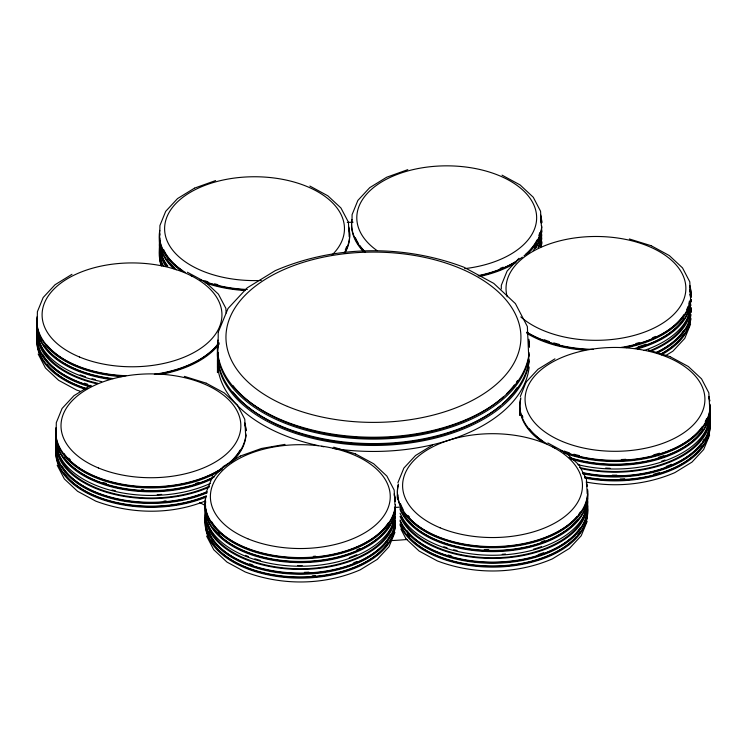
<?xml version="1.0" encoding="UTF-8"?>
<svg xmlns="http://www.w3.org/2000/svg" width="747" height="747" viewBox="0 0 747 747"><rect width="100%" height="100%" fill="white"/><g stroke="black" fill="none" stroke-linecap="round" stroke-linejoin="round"><path stroke-width="1.12" d="M397.871 482.786L403.866 468.089L415.556 455.502L432.494 445.081M520.323 396.545L526.028 382.296M218.264 332.116L228.031 308.492L247.201 287.847L275.241 270.647C334.591 245.035 403.604 244.409 463.924 267.221L493.739 283.374L515.402 303.599L527.354 326.504L528.699 356.104M205.696 493.478L211.364 479.527M394.939 532.359L388.991 546.767L377.291 559.354L360.203 569.84C324.011 585.452 281.927 585.835 245.147 571.931L226.967 562.08L213.754 549.745L206.592 536.047M587.151 521.369L581.203 535.776L569.503 548.363L552.416 558.849C516.224 574.462 474.14 574.845 437.359 560.941L419.179 551.09L406.144 538.951M690.573 324.151L684.794 338.363L672.926 351.146L665.4 355.777M709.613 435.127L703.655 449.535L691.965 462.122L674.868 472.608C647.079 484.607 615.836 487.586 586.143 482.048M211.644 479.079L223.344 466.492L240.282 456.072M518.978 258.285L507.101 271.068L501.33 285.279L501.284 288.996M526.318 381.848L538.008 369.261L554.946 358.84M194.5 188.151L177.562 198.562L165.694 211.345L159.914 225.557L159.877 229.273A95.13 54.923 0 0 0 185.471 272.496M71.973 274.317L55.035 284.738L43.167 297.521L37.387 311.723L37.35 315.439A95.13 54.923 0 0 0 125.926 375.713M90.882 385.275L73.944 395.686L62.076 408.478L56.296 422.681L56.249 426.397A95.13 54.923 0 0 0 144.32 486.642A95.13 54.923 0 0 0 245.978 434.016M194.659 188.076L215.631 180.569M407.806 169.653L386.675 177.235L369.737 187.646L357.869 200.439L352.089 214.641L352.052 218.357A95.13 54.923 0 0 0 365.05 251.982M240.431 456.006L261.413 448.489L285.037 444.372M205.556 500.92C170.774 515.019 130.725 514.179 95.747 501.125L77.567 491.283L64.354 478.948L57.192 465.241M629.366 238.975L651.123 245.707M648.405 349.951L670.152 356.683M184.332 376.376L206.088 383.118M333.732 447.182L355.488 453.915M80.106 391.185L76.698 390.102L58.658 380.326L45.455 367.991L38.172 354.022M651.263 245.772L669.303 255.558L682.515 267.893L689.798 281.852L690.611 299.902A95.13 54.923 0 0 1 620.58 347.504M502.031 175.143L520.071 184.92L533.274 197.255L540.557 211.224L541.379 225.846M670.302 356.749L688.342 366.525L701.545 378.86L708.828 392.829L709.65 407.451M309.856 186.05L327.886 195.835L340.931 207.974L348.27 221.868M547.84 442.99L565.881 452.775L578.925 464.914M187.329 272.225L205.369 282.002L218.404 294.15L225.855 308.306L226.136 313.012M355.628 453.98L373.668 463.766L386.881 476.091L394.164 490.06L394.976 504.683M206.228 383.183L224.268 392.959L237.303 405.098M579.093 465.101L586.255 478.808M400.85 528.969L405.966 538.755M237.481 405.294L244.764 419.263L245.576 433.886M586.414 479.359L587.198 493.692M348.419 222.429L349.204 236.762M218.199 332.592L218.199 338.204A156.02 90.079 0 0 0 360.838 436.939A156.02 90.079 0 0 0 529.165 352.771M407.04 539.493A247.985 143.172 0 0 1 392.11 540.557M204.743 505.205A247.985 143.172 0 0 1 199.608 502.507M507.204 296.792A89.929 51.926 0 0 1 615.715 237.751A89.929 51.926 0 0 1 669.891 317.951A89.929 51.926 0 0 1 520.79 316.915M690.611 301.041A95.13 54.923 0 0 1 626.285 347.644M584.163 350.091A95.13 54.923 0 0 1 526.887 333.358M689.836 286.708A95.13 54.923 0 0 1 691.068 296.643M689.444 300.976A93.954 54.242 0 0 1 688.706 304.206M688.034 306.363A93.954 54.242 0 0 1 686.726 309.575M683.841 314.758A93.954 54.242 0 0 1 624.791 347.215M586.619 349.568A93.954 54.242 0 0 1 526.812 332.312M593.249 349.353A95.13 54.923 0 0 1 526.887 332.219M689.836 285.569A95.13 54.923 0 0 1 691.012 296.606M655.455 336.421A93.954 54.242 0 0 1 652.42 337.803M639.245 342.584A93.954 54.242 0 0 1 635.781 343.573M559.335 344.404A93.954 54.242 0 0 1 553.751 342.91M549.39 341.566A93.954 54.242 0 0 1 544.143 339.698M689.444 304.851A93.954 54.242 0 0 1 688.706 308.091M683.841 318.642A93.954 54.242 0 0 1 636.939 348.279M690.611 304.925A95.13 54.923 0 0 1 637.34 348.924M689.836 290.592A95.13 54.923 0 0 1 691.003 297.185M691.012 301.629A95.13 54.923 0 0 0 691.087 299.407A95.13 54.923 0 0 1 690.919 301.592M690.611 308.576A95.13 54.923 0 0 1 643.933 350.548M689.836 294.243A95.13 54.923 0 0 1 690.377 296.419M690.9 299.724A95.13 54.923 0 0 1 691.059 301.947M683.841 330.277A93.954 54.242 0 0 1 656.557 352.556M690.611 315.421A95.13 54.923 0 0 1 656.202 352.463M690.377 303.263A95.13 54.923 0 0 1 690.76 305.467M691.003 307.68A95.13 54.923 0 0 1 691.012 312.125M690.611 303.777A95.13 54.923 0 0 1 635.099 348.382M689.836 289.453A95.13 54.923 0 0 1 691.059 297.157M689.444 311.704A93.954 54.242 0 0 1 649.274 350.978M691.012 308.474A95.13 54.923 0 0 1 650.263 351.407M690.377 299.612A95.13 54.923 0 0 1 690.76 301.816M646.015 344.227A93.954 54.242 0 0 1 638.097 346.804M690.919 318.25A95.13 54.923 0 0 1 661.375 354.853M690.377 308.287A95.13 54.923 0 0 1 690.9 311.592M690.611 319.296A95.13 54.923 0 0 1 660.367 354.265M690.592 308.24A95.13 54.923 0 0 1 691.003 311.564M690.919 314.366A95.13 54.923 0 0 1 657.257 353.098M690.125 303.31A95.13 54.923 0 0 1 690.592 305.504M690.9 307.717A95.13 54.923 0 0 1 691.068 312.162M689.444 320.37A93.954 54.242 0 0 1 688.706 323.6M688.034 325.757A93.954 54.242 0 0 1 686.726 328.969M683.841 334.161A93.954 54.242 0 0 1 660.862 354.199M206.247 497.063A95.13 54.923 0 0 1 103.254 499.92A95.13 54.923 0 0 1 56.249 446.93M206.349 496.185A93.954 54.242 0 0 1 63.906 472.86M206.247 495.924A95.13 54.923 0 0 1 103.254 498.781A95.13 54.923 0 0 1 56.249 445.791M207.255 492.768A95.13 54.923 0 0 1 103.796 496.223A95.13 54.923 0 0 1 56.249 443.055M206.349 492.301A93.954 54.242 0 0 1 62.057 466.128M207.255 491.619A95.13 54.923 0 0 1 103.796 495.084A95.13 54.923 0 0 1 56.249 441.916M209.244 487.109A95.13 54.923 0 0 1 104.879 491.778A95.13 54.923 0 0 1 56.249 438.265M209.431 486.157A93.954 54.242 0 0 1 115.365 493.926A93.954 54.242 0 0 1 57.668 450.338M210.215 483.477A95.13 54.923 0 0 1 105.42 488.762A95.13 54.923 0 0 1 56.249 435.062M211.177 479.378A95.13 54.923 0 0 1 105.962 485.279A95.13 54.923 0 0 1 56.249 431.421M212.624 477.781A93.954 54.242 0 0 1 63.906 457.341M59.583 449.601A93.954 54.242 0 0 1 58.201 445.642M213.268 477.212A95.13 54.923 0 0 1 107.176 484.504A95.13 54.923 0 0 1 56.249 430.272M245.978 435.156A95.13 54.923 0 0 1 230.963 462.682M222.139 469.405A95.13 54.923 0 0 1 112.816 483.318A95.13 54.923 0 0 1 56.249 427.536M244.801 424.119A95.13 54.923 0 0 1 245.968 430.711M240.067 450.124A93.954 54.242 0 0 1 229.964 462.309M221.84 468.565A93.954 54.242 0 0 1 63.906 453.466M70.265 459.676A93.954 54.242 0 0 1 68.724 458.126M244.801 422.979A95.13 54.923 0 0 1 246.034 430.683M198.758 482.413A93.954 54.242 0 0 1 195.359 483.524M143.797 489.817A93.954 54.242 0 0 1 141.585 489.705M106.522 483.533A93.954 54.242 0 0 1 103.282 482.487M166.105 500.901A93.954 54.242 0 0 1 163.91 501.088M161.697 494.411A93.954 54.242 0 0 1 157.234 494.645M115.44 490.751A93.954 54.242 0 0 1 112.05 489.911M217.424 372.604A156.02 90.079 0 0 1 217.536 369.233M217.732 372.258A156.02 90.079 0 0 1 217.536 363.238M529.165 366.982A156.02 90.079 0 0 1 332.695 448.321M323.75 446.762A156.02 90.079 0 0 1 321.555 446.323M318.297 445.632A156.02 90.079 0 0 1 218.199 352.425M529.165 360.997A156.02 90.079 0 0 1 360.838 445.165A156.02 90.079 0 0 1 218.199 346.44M516.989 387.73A154.087 88.958 0 0 1 502.357 404.118M500.49 405.724A154.087 88.958 0 0 1 359.802 443.998A154.087 88.958 0 0 1 233.008 391.998M529.165 359.13A156.02 90.079 0 0 1 360.838 443.298A156.02 90.079 0 0 1 218.199 344.572M529.165 354.638A156.02 90.079 0 0 1 360.838 438.806A156.02 90.079 0 0 1 218.199 340.081M528.867 341.127A156.02 90.079 0 0 1 529.418 346.757M517.587 380.466A154.087 88.958 0 0 1 516.373 382.259M514.422 384.938A154.087 88.958 0 0 1 506.774 393.622M503.263 396.946A154.087 88.958 0 0 1 362.304 437.751A154.087 88.958 0 0 1 233.008 385.629M528.867 339.259A156.02 90.079 0 0 1 529.464 347.15M348.709 228.068A95.13 54.923 0 0 1 344.806 253.214M245.091 290.518A95.13 54.923 0 0 1 205.238 282.842M180.923 270.657A95.13 54.923 0 0 1 159.877 230.412M348.709 226.929A95.13 54.923 0 0 1 344.18 253.112M247.322 289.491A95.13 54.923 0 0 1 200.028 279.742M192.521 276.371A95.13 54.923 0 0 1 190.438 275.307M346.617 246.641A93.954 54.242 0 0 1 345.319 249.853M245.203 289.845A93.954 54.242 0 0 1 203.754 281.507M181.829 270.227A93.954 54.242 0 0 1 163.64 249.582M217.928 284.682A93.954 54.242 0 0 1 214.557 283.813M207.974 281.843A93.954 54.242 0 0 1 204.799 280.741M173.687 268.687A95.13 54.923 0 0 1 159.877 234.287M174.686 268.332A93.954 54.242 0 0 1 166.88 259.274M176.255 269.816A95.13 54.923 0 0 1 159.877 233.148M161.66 266.007A95.13 54.923 0 0 1 159.877 248.667M162.491 265.269A95.13 54.923 0 0 1 159.877 245.931M163.462 266.119A95.13 54.923 0 0 1 159.877 244.783M165.787 266.362A95.13 54.923 0 0 1 159.877 241.132M166.88 266.119A93.954 54.242 0 0 1 161.287 253.205M167.832 265.997A95.13 54.923 0 0 1 159.877 237.938M160.652 264.139A95.13 54.923 0 0 1 159.877 249.806M261.301 280.452A89.929 51.926 0 0 1 165.32 222.13A89.929 51.926 0 0 1 283.515 179.523A89.929 51.926 0 0 1 332.144 254.914M587.581 509.921A95.13 54.923 0 0 1 505.728 566.59A95.13 54.923 0 0 1 400.056 525.085M580.419 531.369A93.954 54.242 0 0 1 577.898 534.852M576.469 536.561A93.954 54.242 0 0 1 490.574 566.431A93.954 54.242 0 0 1 406.9 534.525M403.109 528.848A93.954 54.242 0 0 1 401.195 524.926M587.581 508.772A95.13 54.923 0 0 1 505.728 565.451A95.13 54.923 0 0 1 400.056 523.946M587.581 506.036A95.13 54.923 0 0 1 505.728 562.715A95.13 54.923 0 0 1 400.056 521.21M580.419 527.494A93.954 54.242 0 0 1 495.485 562.538A93.954 54.242 0 0 1 406.9 530.641M543.685 552.677A93.954 54.242 0 0 1 538.111 554.61M451.431 555.955A93.954 54.242 0 0 1 448.135 554.984M587.581 504.897A95.13 54.923 0 0 1 505.728 561.576A95.13 54.923 0 0 1 400.056 520.071M587.581 501.246A95.13 54.923 0 0 1 505.728 557.925A95.13 54.923 0 0 1 400.056 516.42M586.021 508.912A93.954 54.242 0 0 1 498.977 557.645A93.954 54.242 0 0 1 401.195 516.252M541.482 546.636A93.954 54.242 0 0 1 533.517 549.138M505.523 554.059A93.954 54.242 0 0 1 502.199 554.293M457.052 550.558A93.954 54.242 0 0 1 453.672 549.717M447.042 547.794A93.954 54.242 0 0 1 443.839 546.729M587.581 498.053A95.13 54.923 0 0 1 505.728 554.732A95.13 54.923 0 0 1 400.056 513.217M397.469 498.174A95.13 54.923 0 0 1 397.871 494.878M587.581 494.402A95.13 54.923 0 0 1 505.728 551.081A95.13 54.923 0 0 1 400.056 509.566M397.479 498.968A95.13 54.923 0 0 1 397.469 494.523A95.13 54.923 0 0 0 397.581 498.931M577.898 519.333A93.954 54.242 0 0 1 486.073 550.8A93.954 54.242 0 0 1 402.586 512.358M544.778 540.623A93.954 54.242 0 0 1 541.482 541.836M488.753 549.745A93.954 54.242 0 0 1 484.299 549.577M587.581 493.263A95.13 54.923 0 0 1 505.728 549.932A95.13 54.923 0 0 1 400.056 508.427M587.581 490.527A95.13 54.923 0 0 1 487.875 547.663A95.13 54.923 0 0 1 398.319 485.167M586.414 483.925A95.13 54.923 0 0 1 586.955 486.101M580.419 511.975A93.954 54.242 0 0 1 578.57 514.59M577.198 516.317A93.954 54.242 0 0 1 491.395 547.047A93.954 54.242 0 0 1 406.9 515.122M403.109 509.454A93.954 54.242 0 0 1 400.439 503.553M587.581 489.378A95.13 54.923 0 0 1 487.875 546.524A95.13 54.923 0 0 1 398.319 484.028M586.414 482.786A95.13 54.923 0 0 1 587.17 486.064M409.599 536.551A93.954 54.242 0 0 1 407.535 534.18M409.599 517.157A93.954 54.242 0 0 1 408.198 515.579M541.78 242.626A95.13 54.923 0 0 1 541.379 245.922M541.78 241.486A95.13 54.923 0 0 1 540.931 246.968M541.78 237.835A95.13 54.923 0 0 1 539.95 246.585M541.78 234.642A95.13 54.923 0 0 1 538.12 247.715M541.78 230.991A95.13 54.923 0 0 1 535.711 248.247M540.604 219.954A95.13 54.923 0 0 1 541.351 223.232M541.78 229.852A95.13 54.923 0 0 1 533.162 250.628M540.604 218.815A95.13 54.923 0 0 1 541.528 223.194M541.78 227.116A95.13 54.923 0 0 1 526.756 254.634M516.065 262.552A95.13 54.923 0 0 1 480.414 276.315M363.49 251.562A95.13 54.923 0 0 1 352.052 219.497M540.604 216.079A95.13 54.923 0 0 1 541.771 222.671A95.13 54.923 0 0 0 540.604 214.931M541.78 225.977A95.13 54.923 0 0 1 523.974 255.866M522.34 257.136A95.13 54.923 0 0 1 478.183 275.643M540.202 241.066A93.954 54.242 0 0 1 538.4 247.528M536.99 243.877A93.954 54.242 0 0 1 534.609 248.004M539.754 232.494A93.954 54.242 0 0 1 538.802 235.725M536.99 239.992A93.954 54.242 0 0 1 525.767 254.269M516.681 261.161A93.954 54.242 0 0 1 478.892 275.914M364.517 251.225A93.954 54.242 0 0 1 359.709 245.427M358.448 243.531A93.954 54.242 0 0 1 355.385 237.677M503.189 267.165A93.954 54.242 0 0 1 500.032 268.472M377.123 250.647A89.929 51.926 0 0 1 401.69 172.818A89.929 51.926 0 0 1 530.79 199.337A89.929 51.926 0 0 1 464.699 268.64M219.132 344.106A95.13 54.923 0 0 1 161.221 374.312M121.397 376.619A95.13 54.923 0 0 1 37.35 316.588M218.703 342.957A93.954 54.242 0 0 1 158.607 374.06M121.528 375.946A93.954 54.242 0 0 1 47.024 345.161M219.132 342.957A95.13 54.923 0 0 1 154.34 374.294M101.713 381.633A95.13 54.923 0 0 1 37.35 324.114M109.706 379.308A95.13 54.923 0 0 1 37.35 320.463M109.986 378.654A93.954 54.242 0 0 1 44.362 345.45M41.571 340.613A93.954 54.242 0 0 1 39.292 334.684M113.199 378.617A95.13 54.923 0 0 1 37.35 319.324M84.869 389.14A95.13 54.923 0 0 1 37.35 335.982M86.531 388.898A93.954 54.242 0 0 1 47.024 364.555M87.054 388.701A95.13 54.923 0 0 1 37.35 334.833M89.276 386.629A95.13 54.923 0 0 1 37.35 332.098M89.808 386.022A93.954 54.242 0 0 1 42.598 354.209M87.614 384.219A93.954 54.242 0 0 1 84.383 383.174M91.526 386.115A95.13 54.923 0 0 1 37.35 330.958M96.083 383.622A95.13 54.923 0 0 1 37.35 327.307M97.67 383.248A93.954 54.242 0 0 1 38.545 338.298M95.401 379.523A93.954 54.242 0 0 1 92.03 378.654M85.447 376.684A93.954 54.242 0 0 1 80.2 374.817M395.378 525.346A95.13 54.923 0 0 1 293.72 577.982A95.13 54.923 0 0 1 205.649 517.736M388.207 542.359A93.954 54.242 0 0 1 298.884 577.431A93.954 54.242 0 0 1 211.457 540.809M395.378 524.207A95.13 54.923 0 0 1 293.72 576.843A95.13 54.923 0 0 1 205.649 516.597M395.378 521.471A95.13 54.923 0 0 1 293.72 574.107A95.13 54.923 0 0 1 205.649 513.852M390.588 534.348A93.954 54.242 0 0 1 298.24 573.537A93.954 54.242 0 0 1 208.983 532.041M356.795 561.52A93.954 54.242 0 0 1 353.639 562.827M308.875 572.183A93.954 54.242 0 0 1 304.393 572.361M252.682 564.928A93.954 54.242 0 0 1 249.535 563.808M395.378 520.332A95.13 54.923 0 0 1 293.72 572.958A95.13 54.923 0 0 1 205.649 512.713M395.378 516.681A95.13 54.923 0 0 1 293.72 569.307A95.13 54.923 0 0 1 205.649 509.062M393.809 519.903A93.954 54.242 0 0 1 303.273 568.738A93.954 54.242 0 0 1 207.601 523.283M356.795 554.676A93.954 54.242 0 0 1 349.269 557.626M302.143 565.554A93.954 54.242 0 0 1 297.651 565.544M260.339 560.409A93.954 54.242 0 0 1 254.83 558.784M248.508 556.571A93.954 54.242 0 0 1 245.492 555.376M395.378 513.488A95.13 54.923 0 0 1 293.72 566.114A95.13 54.923 0 0 1 205.649 505.868M395.378 509.837A95.13 54.923 0 0 1 293.72 562.463A95.13 54.923 0 0 1 205.649 502.217M389.467 524.805A93.954 54.242 0 0 1 303.403 561.884A93.954 54.242 0 0 1 213.306 528.148M395.378 508.688A95.13 54.923 0 0 1 293.72 561.324A95.13 54.923 0 0 1 205.649 501.078M395.378 505.952A95.13 54.923 0 0 1 293.72 558.588A95.13 54.923 0 0 1 205.649 498.342M394.201 494.916A95.13 54.923 0 0 1 395.368 501.517M388.207 522.965A93.954 54.242 0 0 1 298.884 558.028A93.954 54.242 0 0 1 211.457 521.415M395.378 504.813A95.13 54.923 0 0 1 293.72 557.449A95.13 54.923 0 0 1 205.649 497.194M394.201 493.776A95.13 54.923 0 0 1 395.434 501.48M359.83 548.503A93.954 54.242 0 0 1 356.795 549.885M219.665 534.357A93.954 54.242 0 0 1 218.124 532.807M315.505 575.582A93.954 54.242 0 0 1 312.209 575.853M315.505 556.188A93.954 54.242 0 0 1 313.31 556.375M710.098 424.791A95.13 54.923 0 0 1 584.686 478.024M706.671 437.807A93.954 54.242 0 0 1 705.252 441.001M702.292 446.006A93.954 54.242 0 0 1 585.06 477.38M710.098 423.642A95.13 54.923 0 0 1 584.686 476.885M710.098 420.906A95.13 54.923 0 0 1 582.464 473.691M704.132 439.208A93.954 54.242 0 0 1 702.871 441.253M701.031 443.867A93.954 54.242 0 0 1 582.865 473.056M710.098 419.767A95.13 54.923 0 0 1 582.464 472.552M710.098 416.116A95.13 54.923 0 0 1 581.362 468.668M519.921 415.127A95.13 54.923 0 0 1 520.155 412.923M708.473 422.671A93.954 54.242 0 0 1 579.504 467.51M710.098 412.923A95.13 54.923 0 0 1 577.917 464.671M519.875 415.257A95.13 54.923 0 0 1 520.323 408.637M710.098 409.272A95.13 54.923 0 0 1 571.138 459.181M520.173 414.94A95.13 54.923 0 0 1 519.865 409.384A95.13 54.923 0 0 0 520.351 414.902M706.671 422.288A93.954 54.242 0 0 1 705.252 425.482M702.871 429.618A93.954 54.242 0 0 1 569.503 457.902M710.098 408.133A95.13 54.923 0 0 1 664.176 456.314A95.13 54.923 0 0 1 568.934 457.36M710.098 405.397A95.13 54.923 0 0 1 661.468 454.484A95.13 54.923 0 0 1 563.565 452.775M541.37 441.346A95.13 54.923 0 0 1 520.78 398.926M708.866 397.684A95.13 54.923 0 0 1 709.622 400.962M706.671 418.413A93.954 54.242 0 0 1 705.252 421.607M702.292 426.612A93.954 54.242 0 0 1 563.173 451.814M542.285 440.917A93.954 54.242 0 0 1 529.352 428.881M522.891 417.312A93.954 54.242 0 0 1 522.265 415.332M710.098 404.248A95.13 54.923 0 0 1 659.844 453.859A95.13 54.923 0 0 1 560.474 450.441M555.096 448.097A95.13 54.923 0 0 1 552.967 447.07M546.888 443.774A95.13 54.923 0 0 1 520.78 397.787M708.866 396.545A95.13 54.923 0 0 1 709.799 400.924M659.433 472.608A93.954 54.242 0 0 1 653.653 474.252M624.66 478.771A93.954 54.242 0 0 1 620.187 478.976M671.46 464.289A93.954 54.242 0 0 1 666.147 466.436M616.817 475.167A93.954 54.242 0 0 1 612.325 475.157M665.045 459.993A93.954 54.242 0 0 1 661.702 461.151M610.084 468.266A93.954 54.242 0 0 1 605.658 468.07M663.943 455.595A93.954 54.242 0 0 1 658.284 457.444M659.433 453.214A93.954 54.242 0 0 1 653.653 454.858M625.771 459.302A93.954 54.242 0 0 1 621.308 459.545M579.504 455.651A93.954 54.242 0 0 1 573.892 454.204M569.503 452.887A93.954 54.242 0 0 1 564.209 451.057M401.326 507.017A247.985 143.172 0 0 1 394.425 507.484M214.286 476.903A247.985 143.172 0 0 1 211.065 475.391M347.271 222.447A247.985 143.172 0 0 1 353.079 222.186M98.436 467.967A89.929 51.926 0 0 0 240.403 430.963A89.929 51.926 0 0 0 113.908 378.486A89.929 51.926 0 0 0 98.436 467.967M287.38 406.387A147.486 85.149 0 0 0 520.201 345.693A147.486 85.149 0 0 0 312.75 259.629A147.486 85.149 0 0 0 287.38 406.387M440.048 527.784A89.929 51.926 0 0 0 582.016 490.77A89.929 51.926 0 0 0 455.521 438.293A89.929 51.926 0 0 0 440.048 527.784M79.537 357.019A89.929 51.926 0 0 0 221.504 320.005A89.929 51.926 0 0 0 95.009 267.529A89.929 51.926 0 0 0 79.537 357.019M247.836 538.774A89.929 51.926 0 0 0 389.803 501.76A89.929 51.926 0 0 0 263.308 449.283A89.929 51.926 0 0 0 247.836 538.774M562.51 441.542A89.929 51.926 0 0 0 704.477 404.529A89.929 51.926 0 0 0 577.982 352.052A89.929 51.926 0 0 0 562.51 441.542"/></g></svg>
